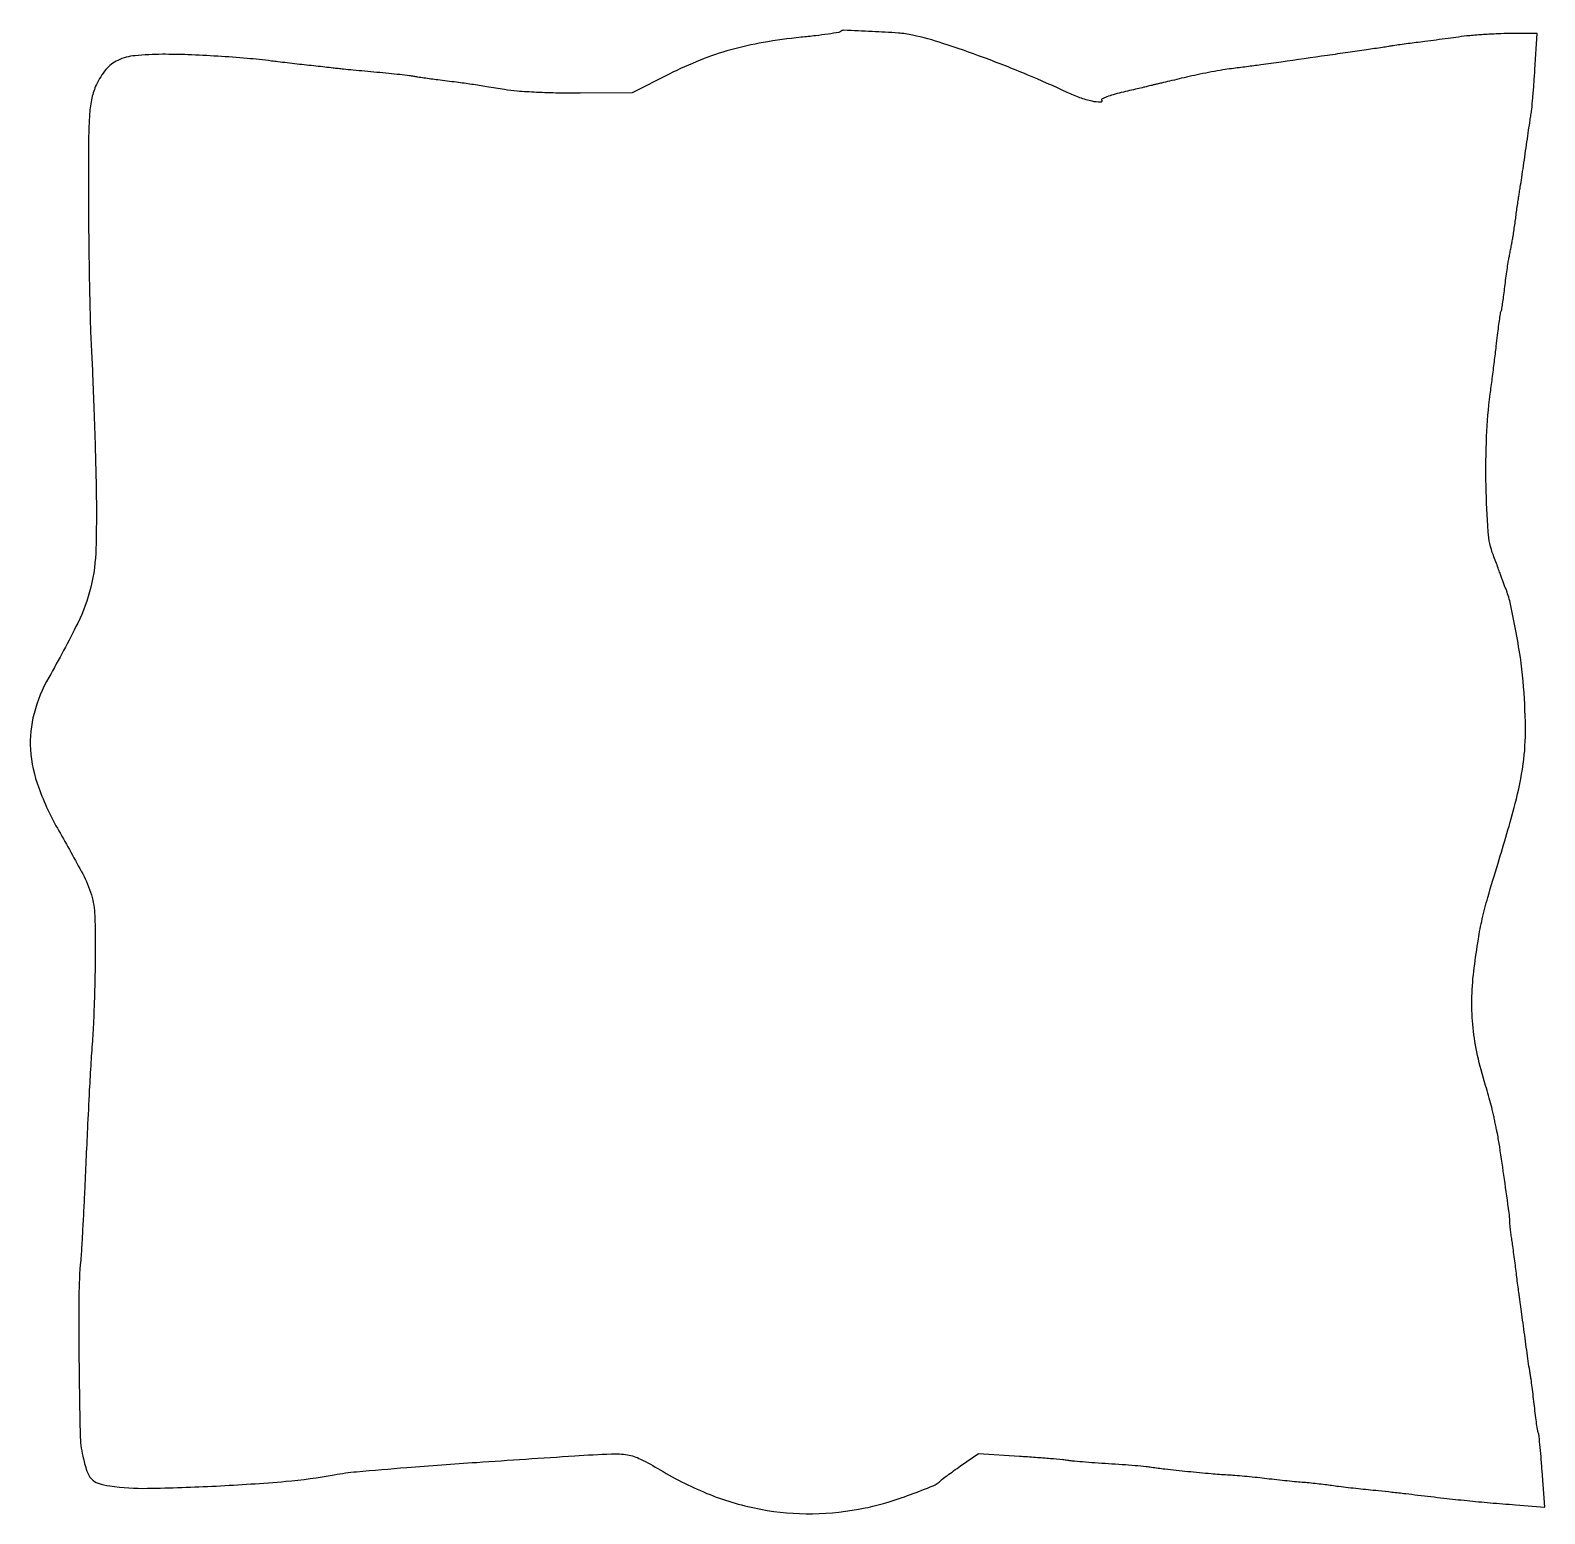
# Model space of a CAD drawing. Extents: x 1 to 410, y 0 to 401.
import ezdxf

# ---------------------------------------------------------------- set-up
doc = ezdxf.new("R2010")
doc.units = 0

msp = doc.modelspace()

# ---------------------------------------------------------------- linework, layer by layer
msp.add_lwpolyline([(219.808283, 400.47495, -0.160407), (219.393069, 400.265447, -0.002127), (216.501533, 399.843402, -0.005836), (213.121737, 399.404939, -0.003769), (209.198715, 398.972452, 0.017057), (198.980649, 397.570295, 0.025381), (190.175221, 395.589835, 0.026668), (181.949087, 392.815256, 0.021962), (173.5, 389.016298), (163.5, 383.981061), (149.5, 383.858971, -0.007301), (143.66329, 383.893299, -0.006845), (137.703125, 384.097057, -0.006832), (132.420851, 384.422471, -0.023268), (129, 384.840922, 0.002251), (124.203756, 385.633381, 0.003765), (120.162609, 386.251227, 0.003676), (116.045268, 386.818153, 0.002022), (111, 387.454352, -0.002841), (109.130471, 387.693208, -0.002711), (107.234375, 387.95689, -0.002687), (105.562264, 388.207854, -0.00967), (104.5, 388.394236, 0.018097), (103.288808, 388.585769, 0.002457), (100.7375, 388.882365, 0.002827), (97.709594, 389.201978, 0.002382), (94.5, 389.506997, -0.000656), (91.253861, 389.804192, -0.000726), (88.115625, 390.100258, -0.000673), (85.437061, 390.360519, -0.00374), (84, 390.512964, 0.000584), (82.653865, 390.664362, 0.000149), (80.471875, 390.906528, 0.000152), (77.980469, 391.181518, 0.000154), (75.5, 391.453767, -0.000977), (72.946309, 391.738308, -0.000815), (70.234375, 392.050326, -0.000822), (67.753736, 392.343966, -0.002243), (66, 392.562469, 0.010643), (59.418571, 393.270416, 0.00611), (51.458982, 393.857705, 0.006091), (43.401759, 394.254826, 0.009686), (36.5, 394.376952, 0.024411), (29.108079, 394.003414, 0.083064), (24.469765, 392.744407, 0.111765), (21.259928, 390.28699, 0.065564), (18.662363, 386.179001, 0.052937), (17.433442, 382.557291, 0.038257), (16.817436, 378.335187, 0.015754), (16.56246, 371.427932, 0.001597), (16.526321, 355, 0.002472), (16.592647, 343.827664, 0.002176), (16.770207, 332.171875, 0.002186), (17.022091, 321.659974, 0.0066), (17.31961, 314.5, -0.003488), (17.647608, 307.636417, -0.001422), (18.002044, 298.296875, -0.001406), (18.326214, 288.256673, -0.001795), (18.565772, 279, -0.011955), (18.536377, 260.904505, -0.052799), (17.145632, 250.351617, -0.056229), (13.612646, 240.638981, -0.014724), (5.789071, 225.994539, 0.065558), (1.795952, 216.257445, 0.081147), (0.854735, 206.514885, 0.072517), (3.069033, 196.146903, 0.041163), (8.516227, 184.5, -0.006565), (14.961856, 172.884802, -0.051942), (17.296114, 167.201234, -0.06229), (18.218001, 161.542234, -0.011613), (18.363938, 151, -0.00313), (18.267912, 144.86201, -0.002692), (18.091789, 138.409375, -0.002711), (17.868648, 132.554776, -0.007815), (17.628536, 128.5, 0.003339), (17.181711, 121.948756, 0.00224), (16.754455, 114.453404, 0.001397), (16.236265, 104.028979, 0.000349), (15.449367, 87, -0.001211), (15.169192, 81.155237, -0.001397), (14.873022, 75.584375, -0.001249), (14.597106, 70.865647, -0.008173), (14.413996, 68.5, 0.022054), (13.922502, 58.577836, 0.004027), (13.971432, 40.186718, 0.002611), (14.271752, 21.343094, 0.050319), (14.981449, 15.540895, 0.022677), (16.095323, 11.478427, 0.107089), (17.301981, 9.401515, 0.131073), (19.131239, 8.227859, 0.041017), (22.331769, 7.485896, 0.040937), (32.526531, 6.832707, 0.007908), (51.01138, 7.455168, 0.008796), (69.871652, 8.72202, 0.024608), (83, 10.490058, -0.023425), (89.008784, 11.313755, -0.002694), (102.602596, 12.45838, -0.002577), (121.489385, 13.848316, -0.000964), (148, 15.610609, -0.005641), (157.939778, 16.13958, -0.051253), (162.268524, 15.877242, -0.075751), (165.798763, 14.730201, -0.019286), (171.084634, 11.815423, 0.041344), (184.598698, 5.122161, 0.048433), (198.340157, 1.16428, 0.049541), (212.314348, -0.021365, 0.046865), (226.519626, 1.519087, 0.023187), (232.15508, 2.946331, 0.013527), (238.769795, 5.149122, 0.009445), (244.898503, 7.507941, 0.109696), (247, 8.960551, -0.04559), (247.376575, 9.29906, -0.002075), (248.771409, 10.330974, -0.003451), (250.442189, 11.538689, -0.002465), (252.328201, 12.868296), (257.156402, 16.236591), (268.233756, 15.530921, -0.002044), (272.615874, 15.233771, -0.002674), (276.618911, 14.924353, -0.001971), (279.970223, 14.633971, -0.024975), (281.22353, 14.456952, 0.024289), (282.429419, 14.284943, 0.002546), (285.271396, 14.034128, 0.00315), (288.661994, 13.773785, 0.00252), (292.317974, 13.534734, -0.002596), (296.016717, 13.292325, -0.003003), (299.537155, 13.021983, -0.002684), (302.515405, 12.759174, -0.017662), (304, 12.567042, 0.013148), (307.555656, 12.074211, 0.002799), (313.76593, 11.414487, 0.00304), (320.098141, 10.816511, 0.008746), (324.5, 10.505303, -0.006925), (326.451939, 10.374445, -0.002868), (329.0875, 10.145825, -0.002837), (331.909986, 9.868507, -0.003655), (334.5, 9.580032, 0.002257), (337.102197, 9.282831, 0.001706), (339.962109, 8.979136, 0.001724), (342.650342, 8.712305, 0.004001), (344.668881, 8.535262, -0.00491), (346.543213, 8.36743, -0.003054), (348.738545, 8.135555, -0.003063), (350.901632, 7.880292, -0.005539), (352.668881, 7.640849, 0.005512), (354.554509, 7.385266, 0.002216), (357.137109, 7.075779, 0.002192), (359.922248, 6.7669, 0.002772), (362.5, 6.5069, -0.002571), (365.332185, 6.22239, -0.001256), (368.940625, 5.831981, -0.001246), (372.690763, 5.407243, -0.001806), (376, 5.011966, 0.002352), (383.007705, 4.182673, 0.003306), (389.268511, 3.513509, 0.003336), (395.493185, 2.931721, 0.002464), (402.388416, 2.367865), (410.276833, 1.761915), (409.573382, 11.581676, 0.002777), (409.279693, 15.38488, 0.00425), (408.97876, 18.678234, 0.00156), (408.68729, 21.505178, 0.110218), (408.536962, 21.950719, -0.09699), (408.381624, 22.374185, -0.002894), (408.093779, 24.248024, -0.005662), (407.791333, 26.46956, -0.003867), (407.495827, 29, 0.00221), (407.197559, 31.629706, 0.002484), (406.886964, 34.156095, 0.002276), (406.602175, 36.303581, 0.013389), (406.417546, 37.425006, -0.010207), (406.216045, 38.602132, -0.001286), (405.838985, 41.156571, -0.001511), (405.408237, 44.192146, -0.001254), (404.967715, 47.425006, 0.000335), (404.527599, 50.699859, 0.000372), (404.098033, 53.862345, 0.000344), (403.727679, 56.559987, 0.001935), (403.523293, 58, -0.002802), (403.341973, 59.293624, -0.000877), (403.084497, 61.234375, -0.000876), (402.804604, 63.402373, -0.000969), (402.541662, 65.5, 0.001557), (402.267013, 67.670341, 0.001166), (401.951466, 70.059375, 0.001178), (401.643808, 72.30746, 0.002697), (401.398801, 74, -0.004628), (401.194618, 75.45, -0.004543), (401.015968, 76.9125, -0.004475), (400.882452, 78.197702, -0.017183), (400.834092, 79, 0.027794), (400.644507, 81.323463, 0.000953), (399.380521, 90.365166, 0.00147), (398.116018, 99.101667, 0.01458), (397.467811, 102.75, -0.000652), (397.249273, 103.808011, -0.000326), (396.975454, 105.146875, -0.000324), (396.693829, 106.533079, -0.000478), (396.448627, 107.75, 0.014299), (396.109045, 109.223724, 0.003604), (395.470689, 111.601563, 0.003675), (394.701204, 114.309765, 0.003701), (393.893745, 117, -0.024101), (391.905342, 124.761302, -0.028722), (390.81229, 132.237212, -0.029031), (390.589936, 139.719736, -0.025624), (391.210358, 147.5, -0.006324), (392.330133, 155.251979, -0.01704), (393.382244, 160.717236, -0.014792), (394.885694, 166.512288, -0.003815), (397.657729, 175.766026, 0.009193), (402.293858, 191.870651, 0.031241), (404.457399, 202.573987, 0.037534), (405.0672, 212.404061, 0.018155), (404.444667, 225, 0.016003), (403.687826, 231.400968, 0.009178), (402.387424, 239.066131, 0.008004), (400.920858, 246.21225, 0.043405), (399.732938, 249.98318, -0.00357), (399.313006, 251.020088, -0.003659), (398.911419, 252.054434, -0.003546), (398.575877, 252.957009, -0.015349), (398.397056, 253.5, 0.014173), (398.195258, 254.117646, 0.001535), (397.684862, 255.528125, 0.001883), (397.065563, 257.203674, 0.001517), (396.387707, 259, -0.073551), (394.983525, 265.368063, -0.012677), (394.428004, 277.748435, -0.014654), (394.55928, 291.120798, -0.023422), (395.53982, 302.5, 0.001157), (396.099922, 306.7683, 0.000953), (396.678323, 311.325, 0.000962), (397.193394, 315.511023, 0.002564), (397.539796, 318.5, -0.003758), (397.816093, 320.835297, -0.005512), (398.097134, 322.884375, -0.002781), (398.363677, 324.614144, -0.09594), (398.504414, 325, 0.093671), (398.645298, 325.38093, 0.003162), (398.903362, 326.96875, 0.005874), (399.175236, 328.856379, 0.004051), (399.440667, 331, -0.002999), (399.719216, 333.289058, -0.002832), (400.030317, 335.61875, -0.002813), (400.329112, 337.678741, -0.009873), (400.555117, 339, 0.00011), (400.77274, 340.138076, 0.000064), (401.032675, 341.5, 0.000064), (401.292248, 342.861928, 0.00011), (401.508744, 344, 0.006832), (401.726092, 345.235771, 0.002701), (401.992541, 346.940625, 0.002672), (402.260587, 348.785425, 0.003344), (402.488682, 350.5, -0.002546), (402.713994, 352.214577, -0.002037), (402.973643, 354.059375, -0.002059), (403.227869, 355.764325, -0.005223), (403.430558, 357, 0.005222), (403.66635, 358.437452, 0.000943), (404.071821, 361.115625, 0.001016), (404.534377, 364.253862, 0.00092), (405, 367.5, -0.000902), (405.465506, 370.746138, -0.000997), (405.927707, 373.884375, -0.000924), (406.332672, 376.562564, -0.005122), (406.567837, 378, 0.018712), (406.772247, 379.505082, 0.002624), (407.061529, 382.629687, 0.002994), (407.362523, 386.333749, 0.00254), (407.637162, 390.25), (408.271146, 400), (400.885573, 399.980191, 0.009687), (397.585045, 399.907385, 0.006222), (393.760137, 399.701129, 0.006252), (390.019714, 399.405696, 0.011656), (387, 399.058007, -0.000879), (384.146258, 398.666945, -0.000622), (380.940625, 398.237463, -0.000628), (377.876499, 397.834734, -0.001328), (375.5, 397.531832, 0.0019), (373.402374, 397.262034, 0.001716), (371.234375, 396.967231, 0.001718), (369.293819, 396.689769, 0.005469), (368, 396.48576, -0.005043), (366.376991, 396.228426, -0.000411), (362.121875, 395.601265, -0.000553), (357.044294, 394.86288, -0.000425), (351.5, 394.067693, -0.00012), (339.043735, 392.295032, -0.001048), (333.502614, 391.519672, -0.00218), (329.679244, 391.00982, -0.001812), (325.607816, 390.499939, 0.01086), (323.267037, 390.163667, 0.004897), (320.211665, 389.625983, 0.004846), (316.995378, 388.995137, 0.006594), (314.107816, 388.359839, -0.000027), (311.431334, 387.73402, -0.00003), (308.853546, 387.131591, -0.000028), (306.657734, 386.6187, -0.000163), (305.5, 386.348746, 0.00125), (304.66095, 386.151175, 0.001128), (303.79375, 385.942617, 0.00113), (303.017536, 385.752228, 0.003594), (302.5, 385.620091, -0.00562), (301.847777, 385.456379, -0.000446), (300.114837, 385.043683, -0.000605), (298.0465, 384.555706, -0.000464), (295.784552, 384.027154, 0.012648), (293.623654, 383.466352, 0.022324), (291.876558, 382.879893, 0.019779), (290.606747, 382.330933, 0.445603), (290.506691, 381.989174, -0.597382), (290.170214, 381.406125, -0.047118), (287.908657, 381.687466, -0.03122), (284.615767, 382.635605, -0.024658), (281.188741, 384.052628, 0.011835), (270.329396, 388.872352, 0.009828), (258.563634, 393.495342, 0.01), (247.569542, 397.319323, 0.024963), (239.363148, 399.544805, 0.035161), (235.506732, 400.106407, 0.006697), (228.425357, 400.538367, 0.002207), (220.80903, 400.866962, 0.208991)], format="xyb", close=True)

doc.saveas('drawing.dxf')
